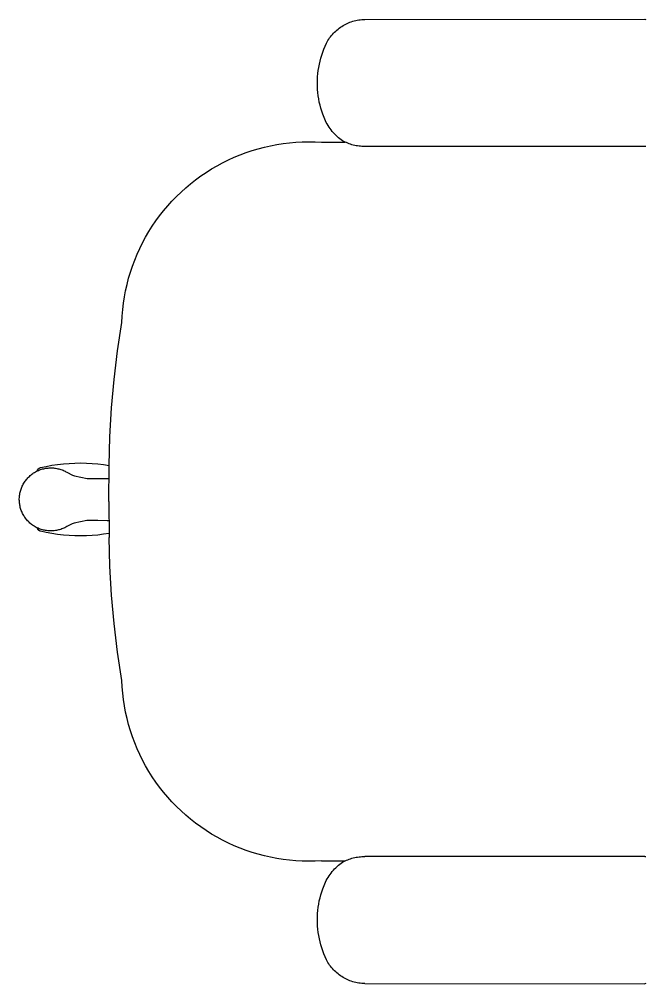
# Model space of a CAD drawing. Header units: inches. Extents: x 4 to 2210, y 3 to 2073.
# Drawn here: x 1209.19 to 1223.54, y 1898.99 to 1921.13 of the extents above; entities that cross this region are included whole.
import ezdxf

# ---------------------------------------------------------------- set-up
doc = ezdxf.new("R2010")
doc.units = ezdxf.units.IN
doc.header["$MEASUREMENT"] = 0
doc.layers.add('Planon_construction', color=253, linetype='Continuous')

# ---------------------------------------------------------------- blocks, each defined once
blk = doc.blocks.new('8 person table')
at = {"layer": 'Planon_construction'}
for p, q in [((650.77, -128.73, 0), (651.4, -128.43, 0)), ((651.4, -128.43, 0), (652.04, -128.14, 0)), ((652.04, -128.14, 0), (652.69, -127.88, 0)), ((652.69, -127.88, 0), (653.35, -127.64, 0)), ((653.35, -127.64, 0), (654.02, -127.43, 0)), ((654.02, -127.43, 0), (654.7, -127.24, 0)), ((654.7, -127.24, 0), (655.38, -127.07, 0)), ((655.38, -127.07, 0), (656.06, -126.92, 0)), ((656.06, -126.92, 0), (656.75, -126.8, 0)), ((656.75, -126.8, 0), (657.45, -126.7, 0)), ((657.45, -126.7, 0), (658.14, -126.63, 0)), ((658.14, -126.63, 0), (658.84, -126.58, 0)), ((658.84, -126.58, 0), (659.54, -126.56, 0)), ((659.54, -126.56, 0), (788.01, -126.5, 0)), ((788.01, -126.5, 0), (788.6, -126.53, 0)), ((645.18, -132.9, 0), (645.67, -132.4, 0)), ((645.67, -132.4, 0), (646.18, -131.92, 0)), ((646.18, -131.92, 0), (646.7, -131.45, 0)), ((646.7, -131.45, 0), (647.24, -131, 0)), ((647.24, -131, 0), (647.79, -130.58, 0)), ((647.79, -130.58, 0), (648.36, -130.17, 0)), ((648.36, -130.17, 0), (648.95, -129.78, 0)), ((648.95, -129.78, 0), (649.54, -129.41, 0)), ((649.54, -129.41, 0), (650.15, -129.06, 0)), ((650.15, -129.06, 0), (650.77, -128.73, 0)), ((641.97, -137.54, 0), (642.63, -136.24, 0)), ((642.63, -136.24, 0), (643, -135.65, 0)), ((643, -135.65, 0), (643.4, -135.07, 0)), ((643.4, -135.07, 0), (643.82, -134.5, 0)), ((643.82, -134.5, 0), (644.25, -133.96, 0)), ((644.25, -133.96, 0), (644.71, -133.42, 0)), ((644.71, -133.42, 0), (645.18, -132.9, 0)), ((639.79, -142.94, 0), (640.27, -141.56, 0)), ((640.27, -141.56, 0), (640.79, -140.2, 0)), ((640.79, -140.2, 0), (641.36, -138.86, 0)), ((641.36, -138.86, 0), (641.97, -137.54, 0)), ((638.67, -147.16, 0), (638.99, -145.74, 0)), ((638.99, -145.74, 0), (639.37, -144.33, 0)), ((639.37, -144.33, 0), (639.79, -142.94, 0)), ((637.98, -151.47, 0), (638.16, -150.02, 0)), ((638.16, -150.02, 0), (638.39, -148.59, 0)), ((638.39, -148.59, 0), (638.67, -147.16, 0)), ((637.75, -155.83, 0), (637.78, -154.38, 0)), ((637.78, -154.38, 0), (637.86, -152.92, 0)), ((637.86, -152.92, 0), (637.98, -151.47, 0)), ((637.77, -157.29, 0), (637.75, -155.83, 0)), ((637.85, -158.74, 0), (637.77, -157.29, 0)), ((637.97, -160.19, 0), (637.85, -158.74, 0)), ((638.15, -161.64, 0), (637.97, -160.19, 0)), ((638.37, -163.08, 0), (638.15, -161.64, 0)), ((638.65, -164.51, 0), (638.37, -163.08, 0)), ((638.97, -165.93, 0), (638.65, -164.51, 0)), ((639.35, -167.34, 0), (638.97, -165.93, 0)), ((639.77, -168.73, 0), (639.35, -167.34, 0)), ((640.24, -170.11, 0), (639.77, -168.73, 0)), ((640.51, -170.88, 0), (640.24, -170.11, 0)), ((640.81, -171.65, 0), (640.51, -170.88, 0)), ((641.13, -172.4, 0), (640.81, -171.65, 0)), ((641.48, -173.14, 0), (641.13, -172.4, 0)), ((641.85, -173.88, 0), (641.48, -173.14, 0)), ((642.25, -174.59, 0), (641.85, -173.88, 0)), ((642.68, -175.3, 0), (642.25, -174.59, 0)), ((643.12, -175.98, 0), (642.68, -175.3, 0)), ((643.59, -176.66, 0), (643.12, -175.98, 0)), ((644.08, -177.32, 0), (643.59, -176.66, 0)), ((644.6, -177.96, 0), (644.08, -177.32, 0)), ((645.13, -178.58, 0), (644.6, -177.96, 0)), ((645.69, -179.18, 0), (645.13, -178.58, 0)), ((646.26, -179.77, 0), (645.69, -179.18, 0)), ((646.86, -180.33, 0), (646.26, -179.77, 0)), ((647.47, -180.88, 0), (646.86, -180.33, 0)), ((648.1, -181.4, 0), (647.47, -180.88, 0)), ((648.75, -181.9, 0), (648.1, -181.4, 0)), ((607.8, -186.77, 0), (610.61, -185.94, 0)), ((610.61, -185.94, 0), (613.45, -185.19, 0)), ((613.45, -185.19, 0), (616.31, -184.55, 0)), ((616.31, -184.55, 0), (619.19, -184, 0)), ((619.19, -184, 0), (622.09, -183.56, 0)), ((622.09, -183.56, 0), (625, -183.21, 0)), ((625, -183.21, 0), (627.92, -182.96, 0)), ((627.92, -182.96, 0), (630.85, -182.81, 0)), ((630.85, -182.81, 0), (633.78, -182.76, 0)), ((633.78, -182.76, 0), (636.71, -182.82, 0)), ((636.71, -182.82, 0), (639.64, -182.97, 0)), ((639.64, -182.97, 0), (650.59, -182.92, 0)), ((649.32, -182.25, 0), (648.75, -181.91, 0)), ((649.91, -182.57, 0), (649.32, -182.25, 0)), ((650.5, -182.88, 0), (649.91, -182.57, 0)), ((651.1, -183.16, 0), (650.5, -182.88, 0)), ((651.72, -183.43, 0), (651.1, -183.16, 0)), ((652.34, -183.67, 0), (651.72, -183.43, 0)), ((652.97, -183.89, 0), (652.34, -183.67, 0)), ((653.61, -184.09, 0), (652.97, -183.89, 0)), ((654.25, -184.27, 0), (653.61, -184.09, 0)), ((654.9, -184.43, 0), (654.25, -184.27, 0)), ((655.55, -184.56, 0), (654.9, -184.43, 0)), ((656.21, -184.68, 0), (655.55, -184.56, 0)), ((656.87, -184.77, 0), (656.21, -184.68, 0)), ((657.54, -184.83, 0), (656.87, -184.77, 0)), ((658.2, -184.88, 0), (657.54, -184.83, 0)), ((658.87, -184.9, 0), (658.2, -184.88, 0)), ((659.54, -184.9, 0), (658.87, -184.9, 0)), ((788, -184.98, 0), (659.54, -184.9, 0)), ((788.53, -184.98, 0), (788, -184.98, 0)), ((596.9, -191.07, 0), (599.57, -189.86, 0)), ((599.57, -189.86, 0), (602.28, -188.74, 0)), ((602.28, -188.74, 0), (605.02, -187.71, 0)), ((605.02, -187.71, 0), (607.8, -186.77, 0)), ((589.17, -195.25, 0), (591.7, -193.77, 0)), ((591.7, -193.77, 0), (594.28, -192.37, 0)), ((594.28, -192.37, 0), (596.9, -191.07, 0)), ((581.9, -200.19, 0), (584.26, -198.46, 0)), ((584.26, -198.46, 0), (586.69, -196.81, 0)), ((586.69, -196.81, 0), (589.17, -195.25, 0)), ((577.35, -203.89, 0), (579.59, -202, 0)), ((579.59, -202, 0), (581.9, -200.19, 0)), ((571.03, -210, 0), (573.07, -207.9, 0)), ((573.07, -207.9, 0), (575.18, -205.86, 0)), ((575.18, -205.86, 0), (577.35, -203.89, 0)), ((567.18, -214.42, 0), (569.07, -212.18, 0)), ((569.07, -212.18, 0), (571.03, -210, 0)), ((563.64, -219.1, 0), (565.37, -216.73, 0)), ((565.37, -216.73, 0), (567.18, -214.42, 0)), ((561.99, -221.52, 0), (563.64, -219.1, 0)), ((558.95, -226.53, 0), (560.43, -224, 0)), ((560.43, -224, 0), (561.99, -221.52, 0)), ((556.26, -231.74, 0), (557.56, -229.11, 0)), ((557.56, -229.11, 0), (558.95, -226.53, 0)), ((553.92, -237.12, 0), (555.04, -234.41, 0)), ((555.04, -234.41, 0), (556.26, -231.74, 0)), ((552.9, -239.86, 0), (553.92, -237.12, 0)), ((551.13, -245.45, 0), (551.97, -242.64, 0)), ((551.97, -242.64, 0), (552.9, -239.86, 0)), ((550.39, -248.29, 0), (551.13, -245.45, 0)), ((549.2, -254.03, 0), (549.75, -251.15, 0)), ((549.75, -251.15, 0), (550.39, -248.29, 0)), ((548.76, -256.93, 0), (549.2, -254.03, 0)), ((548.16, -262.76, 0), (548.41, -259.84, 0)), ((548.41, -259.84, 0), (548.76, -256.93, 0)), ((546.02, -278.74, 0), (548.02, -265.69, 0)), ((548.02, -265.69, 0), (548.16, -262.76, 0)), ((544.44, -291.84, 0), (546.02, -278.74, 0)), ((543.29, -304.99, 0), (544.44, -291.84, 0)), ((542.56, -318.17, 0), (543.29, -304.99, 0)), ((542.25, -331.37, 0), (542.56, -318.17, 0)), ((510.75, -332.35, 0), (513.34, -331.79, 0)), ((513.34, -331.79, 0), (515.94, -331.32, 0)), ((515.94, -331.32, 0), (518.55, -330.93, 0)), ((518.55, -330.93, 0), (521.18, -330.63, 0)), ((521.18, -330.63, 0), (523.81, -330.41, 0)), ((523.81, -330.41, 0), (526.45, -330.29, 0)), ((526.45, -330.29, 0), (529.09, -330.24, 0)), ((529.09, -330.24, 0), (531.74, -330.29, 0)), ((531.74, -330.29, 0), (534.38, -330.42, 0)), ((534.38, -330.42, 0), (537.01, -330.64, 0)), ((537.01, -330.64, 0), (539.64, -330.94, 0)), ((539.64, -330.94, 0), (542.25, -331.33, 0)), ((542.07, -347.93, 0), (542.25, -331.37, 0)), ((505.2, -336.73, 0), (505.56, -336.38, 0)), ((505.56, -336.38, 0), (505.93, -336.05, 0)), ((505.93, -336.05, 0), (506.32, -335.72, 0)), ((506.32, -335.72, 0), (506.71, -335.41, 0)), ((506.71, -335.41, 0), (507.12, -335.12, 0)), ((507.12, -335.12, 0), (507.54, -334.84, 0)), ((507.54, -334.84, 0), (507.96, -334.57, 0)), ((507.96, -334.57, 0), (508.4, -334.32, 0)), ((508.4, -334.32, 0), (508.84, -334.08, 0)), ((508.84, -334.08, 0), (509.3, -333.86, 0)), ((509.17, -334.07, 0), (509.18, -334, 0)), ((509.18, -334, 0), (509.19, -333.93, 0)), ((509.19, -333.93, 0), (509.21, -333.86, 0)), ((509.21, -333.86, 0), (509.23, -333.8, 0)), ((509.23, -333.8, 0), (509.25, -333.73, 0)), ((509.25, -333.73, 0), (509.27, -333.66, 0)), ((509.27, -333.66, 0), (509.3, -333.59, 0)), ((509.3, -333.59, 0), (509.32, -333.53, 0)), ((509.3, -333.86, 0), (509.76, -333.66, 0)), ((509.32, -333.53, 0), (509.35, -333.46, 0)), ((509.35, -333.46, 0), (509.39, -333.4, 0)), ((509.39, -333.4, 0), (509.42, -333.34, 0)), ((509.42, -333.34, 0), (509.46, -333.28, 0)), ((509.46, -333.28, 0), (509.5, -333.22, 0)), ((509.5, -333.22, 0), (509.54, -333.16, 0)), ((509.54, -333.16, 0), (509.58, -333.1, 0)), ((509.58, -333.1, 0), (509.62, -333.05, 0)), ((509.62, -333.05, 0), (509.67, -332.99, 0)), ((509.67, -332.99, 0), (509.72, -332.94, 0)), ((509.72, -332.94, 0), (509.77, -332.89, 0)), ((509.76, -333.66, 0), (510.22, -333.47, 0)), ((509.77, -332.89, 0), (509.82, -332.84, 0)), ((509.82, -332.84, 0), (509.87, -332.79, 0)), ((509.87, -332.79, 0), (509.93, -332.75, 0)), ((509.93, -332.75, 0), (509.98, -332.71, 0)), ((509.98, -332.71, 0), (510.04, -332.67, 0)), ((510.04, -332.67, 0), (510.1, -332.63, 0)), ((510.1, -332.63, 0), (510.16, -332.59, 0)), ((510.16, -332.59, 0), (510.22, -332.55, 0)), ((510.22, -332.55, 0), (510.29, -332.52, 0)), ((510.22, -333.47, 0), (510.69, -333.3, 0)), ((510.29, -332.52, 0), (510.35, -332.49, 0)), ((510.35, -332.49, 0), (510.42, -332.46, 0)), ((510.42, -332.46, 0), (510.48, -332.43, 0)), ((510.48, -332.43, 0), (510.55, -332.41, 0)), ((510.55, -332.41, 0), (510.62, -332.39, 0)), ((510.62, -332.39, 0), (510.68, -332.37, 0)), ((510.68, -332.37, 0), (510.75, -332.35, 0)), ((510.69, -333.3, 0), (511.17, -333.14, 0)), ((511.17, -333.14, 0), (511.65, -333, 0)), ((511.65, -333, 0), (512.14, -332.88, 0)), ((512.14, -332.88, 0), (512.63, -332.77, 0)), ((512.63, -332.77, 0), (513.13, -332.68, 0)), ((513.13, -332.68, 0), (513.63, -332.61, 0)), ((513.63, -332.61, 0), (514.13, -332.56, 0)), ((514.13, -332.56, 0), (514.63, -332.52, 0)), ((514.63, -332.52, 0), (515.13, -332.5, 0)), ((515.13, -332.5, 0), (515.63, -332.5, 0)), ((515.63, -332.5, 0), (516.14, -332.52, 0)), ((516.14, -332.52, 0), (516.64, -332.55, 0)), ((516.64, -332.55, 0), (517.14, -332.6, 0)), ((517.14, -332.6, 0), (517.64, -332.67, 0)), ((517.64, -332.67, 0), (518.13, -332.76, 0)), ((518.13, -332.76, 0), (518.62, -332.86, 0)), ((518.62, -332.86, 0), (519.11, -332.98, 0)), ((519.11, -332.98, 0), (519.6, -333.11, 0)), ((519.6, -333.11, 0), (520.08, -333.27, 0)), ((520.08, -333.27, 0), (520.55, -333.44, 0)), ((520.55, -333.44, 0), (521.02, -333.62, 0)), ((521.02, -333.62, 0), (521.48, -333.83, 0)), ((521.48, -333.83, 0), (521.93, -334.04, 0)), ((521.93, -334.04, 0), (522.37, -334.28, 0)), ((522.37, -334.28, 0), (522.81, -334.53, 0)), ((522.81, -334.53, 0), (525.34, -335.78, 0)), ((525.34, -335.78, 0), (525.32, -335.83, 0)), ((525.37, -335.79, 0), (526.23, -336.15, 0)), ((526.23, -336.15, 0), (532.04, -337.4, 0)), ((502.11, -341.28, 0), (502.32, -340.83, 0)), ((502.32, -340.83, 0), (502.54, -340.37, 0)), ((502.54, -340.37, 0), (502.78, -339.93, 0)), ((502.78, -339.93, 0), (503.03, -339.5, 0)), ((503.03, -339.5, 0), (503.3, -339.07, 0)), ((503.3, -339.07, 0), (503.58, -338.65, 0)), ((503.58, -338.65, 0), (503.88, -338.25, 0)), ((503.88, -338.25, 0), (504.19, -337.85, 0)), ((504.19, -337.85, 0), (504.51, -337.47, 0)), ((504.51, -337.47, 0), (504.85, -337.09, 0)), ((504.85, -337.09, 0), (505.2, -336.73, 0)), ((532.04, -337.4, 0), (537.09, -337.44, 0)), ((537.09, -337.44, 0), (540.27, -337.44, 0)), ((540.27, -337.44, 0), (542.18, -337.41, 0)), ((501.01, -345.65, 0), (501.06, -345.15, 0)), ((501.06, -345.15, 0), (501.14, -344.66, 0)), ((501.14, -344.66, 0), (501.23, -344.16, 0)), ((501.23, -344.16, 0), (501.33, -343.67, 0)), ((501.33, -343.67, 0), (501.45, -343.18, 0)), ((501.45, -343.18, 0), (501.6, -342.7, 0)), ((501.6, -342.7, 0), (501.75, -342.22, 0)), ((501.75, -342.22, 0), (501.93, -341.75, 0)), ((501.93, -341.75, 0), (502.11, -341.28, 0)), ((500.95, -346.66, 0), (500.97, -346.16, 0)), ((500.95, -347.16, 0), (500.95, -346.66, 0)), ((500.97, -347.66, 0), (500.95, -347.16, 0)), ((500.97, -346.16, 0), (501.01, -345.65, 0)), ((501, -348.17, 0), (500.97, -347.66, 0)), ((501.05, -348.67, 0), (501, -348.17, 0)), ((501.12, -349.16, 0), (501.05, -348.67, 0)), ((501.2, -349.66, 0), (501.12, -349.16, 0)), ((501.3, -350.15, 0), (501.2, -349.66, 0)), ((542.07, -347.93, 0), (542.25, -364.49, 0)), ((501.42, -350.64, 0), (501.3, -350.15, 0)), ((501.56, -351.13, 0), (501.42, -350.64, 0)), ((501.71, -351.6, 0), (501.56, -351.13, 0)), ((501.88, -352.08, 0), (501.71, -351.6, 0)), ((502.06, -352.55, 0), (501.88, -352.08, 0)), ((502.26, -353.01, 0), (502.06, -352.55, 0)), ((502.48, -353.46, 0), (502.26, -353.01, 0)), ((502.72, -353.91, 0), (502.48, -353.46, 0)), ((502.96, -354.34, 0), (502.72, -353.91, 0)), ((503.23, -354.77, 0), (502.96, -354.34, 0)), ((503.51, -355.19, 0), (503.23, -354.77, 0)), ((503.8, -355.6, 0), (503.51, -355.19, 0)), ((504.1, -356, 0), (503.8, -355.6, 0)), ((504.42, -356.39, 0), (504.1, -356, 0)), ((504.76, -356.76, 0), (504.42, -356.39, 0)), ((505.1, -357.13, 0), (504.76, -356.76, 0)), ((505.46, -357.48, 0), (505.1, -357.13, 0)), ((505.83, -357.82, 0), (505.46, -357.48, 0)), ((506.22, -358.14, 0), (505.83, -357.82, 0)), ((506.61, -358.46, 0), (506.22, -358.14, 0)), ((507.01, -358.76, 0), (506.61, -358.46, 0)), ((525.24, -358.26, 0), (522.7, -359.49, 0)), ((525.24, -358.26, 0), (525.22, -358.21, 0)), ((526.07, -357.92, 0), (525.27, -358.25, 0)), ((531.95, -356.71, 0), (526.07, -357.92, 0)), ((537, -356.71, 0), (531.95, -356.71, 0)), ((541.25, -356.76, 0), (537, -356.71, 0)), ((542.17, -356.78, 0), (541.25, -356.76, 0)), ((507.43, -359.04, 0), (507.01, -358.76, 0)), ((507.85, -359.31, 0), (507.43, -359.04, 0)), ((508.28, -359.57, 0), (507.85, -359.31, 0)), ((508.73, -359.81, 0), (508.28, -359.57, 0)), ((509.18, -360.03, 0), (508.73, -359.81, 0)), ((509.18, -359.95, 0), (509.17, -359.88, 0)), ((509.19, -360.02, 0), (509.18, -359.95, 0)), ((509.63, -360.24, 0), (509.18, -360.03, 0)), ((509.21, -360.09, 0), (509.19, -360.02, 0)), ((509.23, -360.16, 0), (509.21, -360.09, 0)), ((509.25, -360.22, 0), (509.23, -360.16, 0)), ((509.27, -360.29, 0), (509.25, -360.22, 0)), ((509.3, -360.36, 0), (509.27, -360.29, 0)), ((509.32, -360.42, 0), (509.3, -360.36, 0)), ((509.35, -360.49, 0), (509.32, -360.42, 0)), ((509.39, -360.55, 0), (509.35, -360.49, 0)), ((509.42, -360.61, 0), (509.39, -360.55, 0)), ((509.46, -360.67, 0), (509.42, -360.61, 0)), ((509.5, -360.73, 0), (509.46, -360.67, 0)), ((509.54, -360.79, 0), (509.5, -360.73, 0)), ((509.58, -360.85, 0), (509.54, -360.79, 0)), ((509.62, -360.9, 0), (509.58, -360.85, 0)), ((509.67, -360.96, 0), (509.62, -360.9, 0)), ((510.1, -360.44, 0), (509.63, -360.24, 0)), ((509.72, -361.01, 0), (509.67, -360.96, 0)), ((509.77, -361.06, 0), (509.72, -361.01, 0)), ((509.82, -361.11, 0), (509.77, -361.06, 0)), ((509.87, -361.16, 0), (509.82, -361.11, 0)), ((509.93, -361.2, 0), (509.87, -361.16, 0)), ((509.98, -361.25, 0), (509.93, -361.2, 0)), ((510.04, -361.29, 0), (509.98, -361.25, 0)), ((510.1, -361.33, 0), (510.04, -361.29, 0)), ((510.57, -360.61, 0), (510.1, -360.44, 0)), ((510.16, -361.36, 0), (510.1, -361.33, 0)), ((510.22, -361.4, 0), (510.16, -361.36, 0)), ((510.29, -361.43, 0), (510.22, -361.4, 0)), ((510.35, -361.46, 0), (510.29, -361.43, 0)), ((510.42, -361.49, 0), (510.35, -361.46, 0)), ((510.48, -361.52, 0), (510.42, -361.49, 0)), ((510.55, -361.54, 0), (510.48, -361.52, 0)), ((510.62, -361.56, 0), (510.55, -361.54, 0)), ((511.05, -360.77, 0), (510.57, -360.61, 0)), ((510.68, -361.58, 0), (510.62, -361.56, 0)), ((510.75, -361.6, 0), (510.68, -361.58, 0)), ((513.33, -362.16, 0), (510.75, -361.6, 0)), ((511.53, -360.92, 0), (511.05, -360.77, 0)), ((512.01, -361.04, 0), (511.53, -360.92, 0)), ((512.5, -361.15, 0), (512.01, -361.04, 0)), ((513, -361.25, 0), (512.5, -361.15, 0)), ((513.5, -361.32, 0), (513, -361.25, 0)), ((515.93, -362.63, 0), (513.33, -362.16, 0)), ((513.99, -361.38, 0), (513.5, -361.32, 0)), ((514.5, -361.42, 0), (513.99, -361.38, 0)), ((515, -361.45, 0), (514.5, -361.42, 0)), ((515.5, -361.45, 0), (515, -361.45, 0)), ((516, -361.44, 0), (515.5, -361.45, 0)), ((518.55, -363.02, 0), (515.93, -362.63, 0)), ((516.51, -361.41, 0), (516, -361.44, 0)), ((517.01, -361.37, 0), (516.51, -361.41, 0)), ((517.51, -361.3, 0), (517.01, -361.37, 0)), ((518, -361.22, 0), (517.51, -361.3, 0)), ((518.5, -361.12, 0), (518, -361.22, 0)), ((518.98, -361.01, 0), (518.5, -361.12, 0)), ((521.17, -363.32, 0), (518.55, -363.02, 0)), ((519.47, -360.88, 0), (518.98, -361.01, 0)), ((519.95, -360.73, 0), (519.47, -360.88, 0)), ((520.42, -360.56, 0), (519.95, -360.73, 0)), ((520.89, -360.38, 0), (520.42, -360.56, 0)), ((521.36, -360.18, 0), (520.89, -360.38, 0)), ((521.81, -359.97, 0), (521.36, -360.18, 0)), ((522.26, -359.74, 0), (521.81, -359.97, 0)), ((522.7, -359.49, 0), (522.26, -359.74, 0)), ((539.62, -363.01, 0), (536.99, -363.32, 0)), ((542.23, -362.63, 0), (539.62, -363.01, 0)), ((523.8, -363.54, 0), (521.17, -363.32, 0)), ((526.44, -363.67, 0), (523.8, -363.54, 0)), ((529.08, -363.71, 0), (526.44, -363.67, 0)), ((531.72, -363.66, 0), (529.08, -363.71, 0)), ((534.36, -363.53, 0), (531.72, -363.66, 0)), ((536.99, -363.32, 0), (534.36, -363.53, 0)), ((542.56, -377.69, 0), (542.25, -364.49, 0)), ((543.29, -390.87, 0), (542.56, -377.69, 0)), ((544.44, -404.02, 0), (543.29, -390.87, 0)), ((546.02, -417.13, 0), (544.44, -404.02, 0)), ((548.02, -430.17, 0), (546.02, -417.13, 0)), ((548.16, -433.1, 0), (548.02, -430.17, 0)), ((548.41, -436.02, 0), (548.16, -433.1, 0)), ((548.76, -438.93, 0), (548.41, -436.02, 0)), ((549.2, -441.83, 0), (548.76, -438.93, 0)), ((549.75, -444.71, 0), (549.2, -441.83, 0)), ((550.39, -447.57, 0), (549.75, -444.71, 0)), ((551.13, -450.41, 0), (550.39, -447.57, 0)), ((551.97, -453.22, 0), (551.13, -450.41, 0)), ((552.9, -456, 0), (551.97, -453.22, 0)), ((553.92, -458.75, 0), (552.9, -456, 0)), ((555.04, -461.45, 0), (553.92, -458.75, 0)), ((556.26, -464.12, 0), (555.04, -461.45, 0)), ((557.56, -466.75, 0), (556.26, -464.12, 0)), ((558.95, -469.33, 0), (557.56, -466.75, 0)), ((560.43, -471.86, 0), (558.95, -469.33, 0)), ((561.99, -474.34, 0), (560.43, -471.86, 0)), ((563.64, -476.77, 0), (561.99, -474.34, 0)), ((565.37, -479.13, 0), (563.64, -476.77, 0)), ((567.18, -481.44, 0), (565.37, -479.13, 0)), ((569.07, -483.68, 0), (567.18, -481.44, 0)), ((571.03, -485.86, 0), (569.07, -483.68, 0)), ((573.07, -487.97, 0), (571.03, -485.86, 0)), ((575.18, -490, 0), (573.07, -487.97, 0)), ((577.35, -491.97, 0), (575.18, -490, 0)), ((579.59, -493.86, 0), (577.35, -491.97, 0)), ((581.9, -495.67, 0), (579.59, -493.86, 0)), ((584.26, -497.4, 0), (581.9, -495.67, 0)), ((586.69, -499.05, 0), (584.26, -497.4, 0)), ((589.17, -500.62, 0), (586.69, -499.05, 0)), ((591.7, -502.1, 0), (589.17, -500.62, 0)), ((594.28, -503.49, 0), (591.7, -502.1, 0)), ((596.9, -504.79, 0), (594.28, -503.49, 0)), ((599.57, -506.01, 0), (596.9, -504.79, 0)), ((602.28, -507.13, 0), (599.57, -506.01, 0)), ((605.02, -508.16, 0), (602.28, -507.13, 0)), ((607.8, -509.09, 0), (605.02, -508.16, 0)), ((610.61, -509.93, 0), (607.8, -509.09, 0)), ((613.45, -510.67, 0), (610.61, -509.93, 0)), ((616.31, -511.31, 0), (613.45, -510.67, 0)), ((619.19, -511.86, 0), (616.31, -511.31, 0)), ((622.09, -512.31, 0), (619.19, -511.86, 0)), ((625, -512.65, 0), (622.09, -512.31, 0)), ((627.92, -512.9, 0), (625, -512.65, 0)), ((630.85, -513.05, 0), (627.92, -512.9, 0)), ((633.78, -513.1, 0), (630.85, -513.05, 0)), ((636.71, -513.05, 0), (633.78, -513.1, 0)), ((639.64, -512.89, 0), (636.71, -513.05, 0)), ((639.64, -512.89, 0), (650.59, -512.94, 0)), ((648.75, -513.96, 0), (649.32, -513.61, 0)), ((649.32, -513.61, 0), (649.91, -513.29, 0)), ((649.91, -513.29, 0), (650.5, -512.98, 0)), ((650.5, -512.98, 0), (651.1, -512.7, 0)), ((651.1, -512.7, 0), (651.72, -512.44, 0)), ((651.72, -512.44, 0), (652.34, -512.19, 0)), ((652.34, -512.19, 0), (652.97, -511.97, 0)), ((652.97, -511.97, 0), (653.61, -511.77, 0)), ((653.61, -511.77, 0), (654.25, -511.59, 0)), ((654.25, -511.59, 0), (654.9, -511.43, 0)), ((654.9, -511.43, 0), (655.55, -511.3, 0)), ((655.55, -511.3, 0), (656.21, -511.19, 0)), ((656.21, -511.19, 0), (656.87, -511.1, 0)), ((656.87, -511.1, 0), (657.54, -511.03, 0)), ((657.54, -511.03, 0), (658.2, -510.98, 0)), ((658.2, -510.98, 0), (658.87, -510.96, 0)), ((658.87, -510.96, 0), (659.54, -510.96, 0)), ((788, -510.88, 0), (659.54, -510.96, 0)), ((788, -510.88, 0), (788.53, -510.89, 0)), ((644.08, -518.55, 0), (644.6, -517.91, 0)), ((644.6, -517.91, 0), (645.13, -517.28, 0)), ((645.13, -517.28, 0), (645.69, -516.68, 0)), ((645.69, -516.68, 0), (646.26, -516.09, 0)), ((646.26, -516.09, 0), (646.86, -515.53, 0)), ((646.86, -515.53, 0), (647.47, -514.98, 0)), ((647.47, -514.98, 0), (648.1, -514.46, 0)), ((648.1, -514.46, 0), (648.75, -513.96, 0)), ((641.48, -522.72, 0), (641.85, -521.99, 0)), ((641.85, -521.99, 0), (642.25, -521.27, 0)), ((642.25, -521.27, 0), (642.68, -520.57, 0)), ((642.68, -520.57, 0), (643.12, -519.88, 0)), ((643.12, -519.88, 0), (643.59, -519.2, 0)), ((643.59, -519.2, 0), (644.08, -518.55, 0)), ((639.77, -527.13, 0), (640.24, -525.75, 0)), ((640.24, -525.75, 0), (640.51, -524.98, 0)), ((640.51, -524.98, 0), (640.81, -524.21, 0)), ((640.81, -524.21, 0), (641.13, -523.46, 0)), ((641.13, -523.46, 0), (641.48, -522.72, 0)), ((638.37, -532.78, 0), (638.65, -531.35, 0)), ((638.65, -531.35, 0), (638.97, -529.93, 0)), ((638.97, -529.93, 0), (639.35, -528.53, 0)), ((639.35, -528.53, 0), (639.77, -527.13, 0)), ((637.85, -537.12, 0), (637.97, -535.67, 0)), ((637.97, -535.67, 0), (638.15, -534.22, 0)), ((638.15, -534.22, 0), (638.37, -532.78, 0)), ((637.75, -540.03, 0), (637.77, -538.57, 0)), ((637.78, -541.49, 0), (637.75, -540.03, 0)), ((637.77, -538.57, 0), (637.85, -537.12, 0)), ((637.86, -542.94, 0), (637.78, -541.49, 0)), ((637.98, -544.39, 0), (637.86, -542.94, 0)), ((638.16, -545.84, 0), (637.98, -544.39, 0)), ((638.39, -547.28, 0), (638.16, -545.84, 0)), ((638.67, -548.71, 0), (638.39, -547.28, 0)), ((638.99, -550.13, 0), (638.67, -548.71, 0)), ((639.37, -551.53, 0), (638.99, -550.13, 0)), ((639.79, -552.93, 0), (639.37, -551.53, 0)), ((640.27, -554.3, 0), (639.79, -552.93, 0)), ((640.79, -555.66, 0), (640.27, -554.3, 0)), ((641.36, -557, 0), (640.79, -555.66, 0)), ((641.97, -558.33, 0), (641.36, -557, 0)), ((642.63, -559.62, 0), (641.97, -558.33, 0)), ((643, -560.22, 0), (642.63, -559.62, 0)), ((643.4, -560.79, 0), (643, -560.22, 0)), ((643.82, -561.36, 0), (643.4, -560.79, 0)), ((644.25, -561.91, 0), (643.82, -561.36, 0)), ((644.71, -562.44, 0), (644.25, -561.91, 0)), ((645.18, -562.96, 0), (644.71, -562.44, 0)), ((645.67, -563.46, 0), (645.18, -562.96, 0)), ((646.18, -563.94, 0), (645.67, -563.46, 0)), ((646.7, -564.41, 0), (646.18, -563.94, 0)), ((647.24, -564.86, 0), (646.7, -564.41, 0)), ((647.79, -565.29, 0), (647.24, -564.86, 0)), ((648.36, -565.7, 0), (647.79, -565.29, 0)), ((648.95, -566.09, 0), (648.36, -565.7, 0)), ((649.54, -566.46, 0), (648.95, -566.09, 0)), ((650.15, -566.8, 0), (649.54, -566.46, 0)), ((650.77, -567.13, 0), (650.15, -566.8, 0)), ((651.4, -567.44, 0), (650.77, -567.13, 0)), ((652.04, -567.72, 0), (651.4, -567.44, 0)), ((652.69, -567.98, 0), (652.04, -567.72, 0)), ((653.35, -568.22, 0), (652.69, -567.98, 0)), ((654.02, -568.43, 0), (653.35, -568.22, 0)), ((654.7, -568.63, 0), (654.02, -568.43, 0)), ((655.38, -568.79, 0), (654.7, -568.63, 0)), ((656.06, -568.94, 0), (655.38, -568.79, 0)), ((656.75, -569.06, 0), (656.06, -568.94, 0)), ((657.45, -569.16, 0), (656.75, -569.06, 0)), ((658.14, -569.23, 0), (657.45, -569.16, 0)), ((658.84, -569.28, 0), (658.14, -569.23, 0)), ((659.54, -569.31, 0), (658.84, -569.28, 0)), ((659.54, -569.31, 0), (788.01, -569.36, 0)), ((788.6, -569.33, 0), (788.01, -569.36, 0))]:
    blk.add_line(p, q, dxfattribs=at)

msp = doc.modelspace()

# ---------------------------------------------------------------- block references
at = {"layer": 'Planon_construction', "xscale": 0.05, "yscale": 0.05, "zscale": 0.05}
msp.add_blockref('8 person table', (1184.141, 1927.458), dxfattribs=at)

doc.saveas('drawing.dxf')
